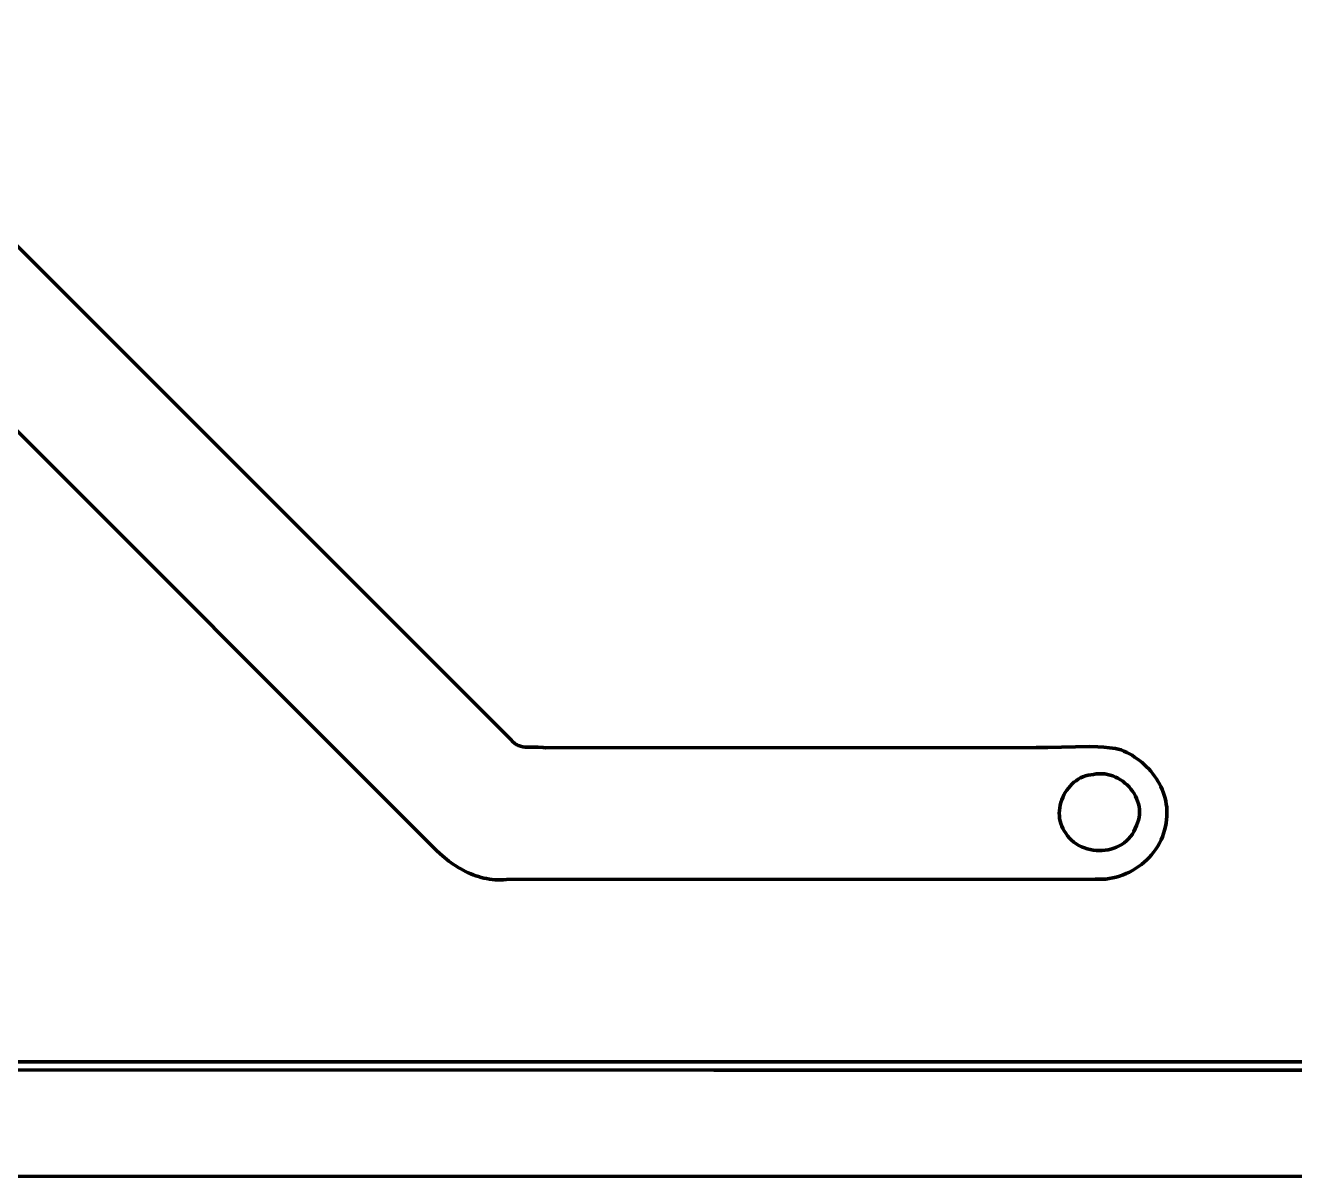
# Model space of a CAD drawing. Header units: millimetres. Extents: x 0 to 18.7, y 0 to 10.7.
# Drawn here: x 6.03 to 12.32, y 0 to 5.7 of the extents above; entities that cross this region are included whole.
import ezdxf

# ---------------------------------------------------------------- set-up
doc = ezdxf.new("R2010")
doc.units = ezdxf.units.MM
doc.layers.add('color#000000ff', color=7, linetype='CONTINUOUS', lineweight=100)
doc.layers.add('color#ffffffff', color=7, linetype='CONTINUOUS', lineweight=100)

msp = doc.modelspace()

# ---------------------------------------------------------------- linework, layer by layer
at = {"layer": 'color#000000ff'}
for p, q in [((4.8994, 5.705), (8.4411, 2.1633)), ((8.059, 1.6282), (4.2463, 5.4409)), ((8.4411, 2.1633), (8.4453, 2.1579)), ((8.4453, 2.1579), (8.4498, 2.1531)), ((8.4498, 2.1531), (8.4544, 2.1489)), ((8.4544, 2.1489), (8.4593, 2.1451)), ((8.4593, 2.1451), (8.4644, 2.1418)), ((8.4644, 2.1418), (8.4696, 2.1389)), ((8.4696, 2.1389), (8.475, 2.1364)), ((8.475, 2.1364), (8.4806, 2.1343)), ((8.4806, 2.1343), (8.4863, 2.1326)), ((8.4863, 2.1326), (8.4981, 2.13)), ((8.4981, 2.13), (8.5103, 2.1284)), ((8.5103, 2.1284), (8.574, 2.1277)), ((8.574, 2.1277), (8.5988, 2.1265)), ((8.5988, 2.1265), (8.6106, 2.1247)), ((8.6106, 2.1247), (11.0417, 2.1261)), ((11.0417, 2.1261), (11.0997, 2.1257)), ((11.0997, 2.1257), (11.3038, 2.1317)), ((11.3038, 2.1317), (11.3474, 2.1305)), ((11.3474, 2.1305), (11.3764, 2.1286)), ((11.3764, 2.1286), (11.4053, 2.1255)), ((11.4053, 2.1255), (11.4196, 2.1234)), ((11.4196, 2.1234), (11.434, 2.1211)), ((11.434, 2.1211), (11.4483, 2.1183)), ((11.4483, 2.1183), (11.4626, 2.1152)), ((11.4626, 2.1152), (11.4763, 2.1091)), ((11.4763, 2.1091), (11.4899, 2.1025)), ((11.4899, 2.1025), (11.5032, 2.0954)), ((11.5032, 2.0954), (11.5163, 2.0877)), ((11.5163, 2.0877), (11.5291, 2.0794)), ((11.5291, 2.0794), (11.5416, 2.0707)), ((11.5416, 2.0707), (11.5539, 2.0615)), ((11.5539, 2.0615), (11.5657, 2.0518)), ((11.5657, 2.0518), (11.5772, 2.0416)), ((11.5772, 2.0416), (11.5883, 2.031)), ((11.5883, 2.031), (11.5989, 2.02)), ((11.5989, 2.02), (11.6091, 2.0086)), ((11.2283, 1.9539), (11.2185, 1.945)), ((11.2387, 1.9621), (11.2283, 1.9539)), ((11.2497, 1.9694), (11.2387, 1.9621)), ((11.2611, 1.9758), (11.2497, 1.9694)), ((11.2731, 1.9814), (11.2611, 1.9758)), ((11.2855, 1.9859), (11.2731, 1.9814)), ((11.2983, 1.9894), (11.2855, 1.9859)), ((11.3115, 1.9917), (11.2983, 1.9894)), ((11.3251, 1.9929), (11.3115, 1.9917)), ((11.3392, 1.9954), (11.3251, 1.9929)), ((11.3533, 1.9966), (11.3392, 1.9954)), ((11.3673, 1.9965), (11.3533, 1.9966)), ((11.3811, 1.9954), (11.3673, 1.9965)), ((11.3948, 1.9931), (11.3811, 1.9954)), ((11.4083, 1.9897), (11.3948, 1.9931)), ((11.4214, 1.9854), (11.4083, 1.9897)), ((11.4343, 1.9801), (11.4214, 1.9854)), ((11.4467, 1.9739), (11.4343, 1.9801)), ((11.4588, 1.9669), (11.4467, 1.9739)), ((11.4703, 1.959), (11.4588, 1.9669)), ((11.4813, 1.9504), (11.4703, 1.959)), ((11.4918, 1.9411), (11.4813, 1.9504)), ((11.6091, 2.0086), (11.6189, 1.9968)), ((11.6189, 1.9968), (11.6281, 1.9846)), ((11.6281, 1.9846), (11.6367, 1.972)), ((11.6367, 1.972), (11.6448, 1.9592)), ((11.6448, 1.9592), (11.6523, 1.946)), ((11.179, 1.8914), (11.1732, 1.8793)), ((11.1855, 1.9032), (11.179, 1.8914)), ((11.1927, 1.9145), (11.1855, 1.9032)), ((11.2007, 1.9252), (11.1927, 1.9145)), ((11.2093, 1.9355), (11.2007, 1.9252)), ((11.2185, 1.945), (11.2093, 1.9355)), ((11.5015, 1.9312), (11.4918, 1.9411)), ((11.5106, 1.9207), (11.5015, 1.9312)), ((11.519, 1.9096), (11.5106, 1.9207)), ((11.5266, 1.8981), (11.519, 1.9096)), ((11.5333, 1.8861), (11.5266, 1.8981)), ((11.6523, 1.946), (11.6592, 1.9325)), ((11.6592, 1.9325), (11.6655, 1.9188)), ((11.6655, 1.9188), (11.6711, 1.9048)), ((11.6711, 1.9048), (11.6759, 1.8905)), ((11.6759, 1.8905), (11.6801, 1.876)), ((11.1582, 1.828), (11.1567, 1.8148)), ((11.1607, 1.8411), (11.1582, 1.828)), ((11.1641, 1.854), (11.1607, 1.8411)), ((11.1682, 1.8668), (11.1641, 1.854)), ((11.1732, 1.8793), (11.1682, 1.8668)), ((11.5392, 1.8737), (11.5333, 1.8861)), ((11.5441, 1.8609), (11.5392, 1.8737)), ((11.548, 1.8479), (11.5441, 1.8609)), ((11.5509, 1.8347), (11.548, 1.8479)), ((11.5527, 1.8212), (11.5509, 1.8347)), ((11.6801, 1.876), (11.6835, 1.8613)), ((11.6835, 1.8613), (11.6861, 1.8464)), ((11.6861, 1.8464), (11.6879, 1.8314)), ((11.6879, 1.8314), (11.6889, 1.8162)), ((11.1567, 1.8148), (11.156, 1.8015)), ((11.156, 1.8015), (11.1563, 1.7883)), ((11.1563, 1.7883), (11.1576, 1.7752)), ((11.1576, 1.7752), (11.1599, 1.7622)), ((11.1599, 1.7622), (11.1632, 1.7495)), ((11.5435, 1.7531), (11.5479, 1.7667)), ((11.5479, 1.7667), (11.551, 1.7803)), ((11.551, 1.7803), (11.5528, 1.794)), ((11.5533, 1.8077), (11.5527, 1.8212)), ((11.5528, 1.794), (11.5533, 1.8077)), ((11.6865, 1.7698), (11.6846, 1.7521)), ((11.6882, 1.7853), (11.6865, 1.7698)), ((11.689, 1.8008), (11.6882, 1.7853)), ((11.6889, 1.8162), (11.689, 1.8008)), ((11.1632, 1.7495), (11.1677, 1.737)), ((11.1677, 1.737), (11.1732, 1.7248)), ((11.1732, 1.7248), (11.1798, 1.713)), ((11.1798, 1.713), (11.1876, 1.7017)), ((11.1876, 1.7017), (11.1965, 1.6891)), ((11.5179, 1.6972), (11.5256, 1.7103)), ((11.5256, 1.7103), (11.5322, 1.7245)), ((11.5322, 1.7245), (11.5376, 1.7396)), ((11.5376, 1.7396), (11.5435, 1.7531)), ((11.6728, 1.7008), (11.6668, 1.6844)), ((11.6777, 1.7176), (11.6728, 1.7008)), ((11.6817, 1.7347), (11.6777, 1.7176)), ((11.6846, 1.7521), (11.6817, 1.7347)), ((11.1965, 1.6891), (11.2062, 1.6775)), ((11.2062, 1.6775), (11.2168, 1.6669)), ((11.2168, 1.6669), (11.2282, 1.6573)), ((11.2282, 1.6573), (11.2403, 1.6487)), ((11.2403, 1.6487), (11.2531, 1.641)), ((11.2531, 1.641), (11.2663, 1.6344)), ((11.4397, 1.6326), (11.4529, 1.6389)), ((11.4529, 1.6389), (11.4656, 1.6461)), ((11.4656, 1.6461), (11.4776, 1.6544)), ((11.4776, 1.6544), (11.489, 1.6636)), ((11.489, 1.6636), (11.4995, 1.6738)), ((11.4995, 1.6738), (11.5092, 1.685)), ((11.5092, 1.685), (11.5179, 1.6972)), ((11.6436, 1.6377), (11.6342, 1.623)), ((11.6522, 1.6528), (11.6436, 1.6377)), ((11.66, 1.6684), (11.6522, 1.6528)), ((11.6668, 1.6844), (11.66, 1.6684)), ((8.0688, 1.6184), (8.059, 1.6282)), ((8.089, 1.5992), (8.0688, 1.6184)), ((8.1101, 1.5809), (8.089, 1.5992)), ((8.121, 1.5721), (8.1101, 1.5809)), ((11.2663, 1.6344), (11.2801, 1.6288)), ((11.2801, 1.6288), (11.2942, 1.6242)), ((11.2942, 1.6242), (11.3087, 1.6206)), ((11.3087, 1.6206), (11.3233, 1.6179)), ((11.3233, 1.6179), (11.3382, 1.6163)), ((11.3382, 1.6163), (11.3531, 1.6156)), ((11.3531, 1.6156), (11.368, 1.616)), ((11.368, 1.616), (11.3828, 1.6173)), ((11.3828, 1.6173), (11.3974, 1.6197)), ((11.3974, 1.6197), (11.4119, 1.623)), ((11.4119, 1.623), (11.426, 1.6273)), ((11.426, 1.6273), (11.4397, 1.6326)), ((11.6015, 1.5821), (11.5892, 1.5696)), ((11.6131, 1.5952), (11.6015, 1.5821)), ((11.6241, 1.6088), (11.6131, 1.5952)), ((11.6342, 1.623), (11.6241, 1.6088)), ((8.132, 1.5635), (8.121, 1.5721)), ((8.1433, 1.5553), (8.132, 1.5635)), ((8.1547, 1.5473), (8.1433, 1.5553)), ((8.1663, 1.5396), (8.1547, 1.5473)), ((8.1781, 1.5322), (8.1663, 1.5396)), ((8.19, 1.5252), (8.1781, 1.5322)), ((8.2022, 1.5185), (8.19, 1.5252)), ((8.2145, 1.5122), (8.2022, 1.5185)), ((8.2269, 1.5062), (8.2145, 1.5122)), ((11.5191, 1.5172), (11.5037, 1.5089)), ((11.5342, 1.5262), (11.5191, 1.5172)), ((11.5487, 1.536), (11.5342, 1.5262)), ((11.5628, 1.5466), (11.5487, 1.536)), ((11.5763, 1.5578), (11.5628, 1.5466)), ((11.5892, 1.5696), (11.5763, 1.5578)), ((8.2396, 1.5007), (8.2269, 1.5062)), ((8.2523, 1.4955), (8.2396, 1.5007)), ((8.2653, 1.4908), (8.2523, 1.4955)), ((8.2783, 1.4866), (8.2653, 1.4908)), ((8.2916, 1.4828), (8.2783, 1.4866)), ((8.3049, 1.4795), (8.2916, 1.4828)), ((8.3184, 1.4766), (8.3049, 1.4795)), ((8.332, 1.4743), (8.3184, 1.4766)), ((8.3458, 1.4725), (8.332, 1.4743)), ((8.3596, 1.4713), (8.3458, 1.4725)), ((8.3736, 1.4706), (8.3596, 1.4713)), ((8.3877, 1.4704), (8.3736, 1.4706)), ((8.4019, 1.4709), (8.3877, 1.4704)), ((8.4162, 1.4719), (8.4019, 1.4709)), ((11.3332, 1.4745), (8.4162, 1.4719)), ((11.351, 1.4735), (11.3332, 1.4745)), ((11.3687, 1.4736), (11.351, 1.4735)), ((11.3863, 1.4747), (11.3687, 1.4736)), ((11.4038, 1.4768), (11.3863, 1.4747)), ((11.4211, 1.4799), (11.4038, 1.4768)), ((11.4382, 1.4839), (11.4211, 1.4799)), ((11.455, 1.4888), (11.4382, 1.4839)), ((11.4716, 1.4947), (11.455, 1.4888)), ((11.4878, 1.5013), (11.4716, 1.4947)), ((11.5037, 1.5089), (11.4878, 1.5013)), ((0.2223, 0.5696), (18.5137, 0.5696)), ((9.4444, 0.5278), (0.185, 0.5315)), ((15.0973, 0.527), (9.4444, 0.5278))]:
    msp.add_line(p, q, dxfattribs=at)
at = {"layer": 'color#ffffffff'}
for p, q in [((8.4411, 2.1633), (4.8994, 5.705)), ((4.2463, 5.4409), (8.059, 1.6282)), ((8.4453, 2.1579), (8.4411, 2.1633)), ((8.4498, 2.1531), (8.4453, 2.1579)), ((8.4544, 2.1489), (8.4498, 2.1531)), ((8.4593, 2.1451), (8.4544, 2.1489)), ((8.4644, 2.1418), (8.4593, 2.1451)), ((8.4696, 2.1389), (8.4644, 2.1418)), ((8.475, 2.1364), (8.4696, 2.1389)), ((8.4806, 2.1343), (8.475, 2.1364)), ((8.4863, 2.1326), (8.4806, 2.1343)), ((8.4981, 2.13), (8.4863, 2.1326)), ((8.5103, 2.1284), (8.4981, 2.13)), ((8.574, 2.1277), (8.5103, 2.1284)), ((8.5988, 2.1265), (8.574, 2.1277)), ((8.6106, 2.1247), (8.5988, 2.1265)), ((11.0417, 2.1261), (8.6106, 2.1247)), ((11.0997, 2.1257), (11.0417, 2.1261)), ((11.3038, 2.1317), (11.0997, 2.1257)), ((11.3474, 2.1305), (11.3038, 2.1317)), ((11.3764, 2.1286), (11.3474, 2.1305)), ((11.4053, 2.1255), (11.3764, 2.1286)), ((11.4196, 2.1234), (11.4053, 2.1255)), ((11.434, 2.1211), (11.4196, 2.1234)), ((11.4483, 2.1183), (11.434, 2.1211)), ((11.4626, 2.1152), (11.4483, 2.1183)), ((11.4763, 2.1091), (11.4626, 2.1152)), ((11.4899, 2.1025), (11.4763, 2.1091)), ((11.5032, 2.0954), (11.4899, 2.1025)), ((11.5163, 2.0877), (11.5032, 2.0954)), ((11.5291, 2.0794), (11.5163, 2.0877)), ((11.5416, 2.0707), (11.5291, 2.0794)), ((11.5539, 2.0615), (11.5416, 2.0707)), ((11.5657, 2.0518), (11.5539, 2.0615)), ((11.5772, 2.0416), (11.5657, 2.0518)), ((11.5883, 2.031), (11.5772, 2.0416)), ((11.5989, 2.02), (11.5883, 2.031)), ((11.6091, 2.0086), (11.5989, 2.02)), ((11.2185, 1.945), (11.2283, 1.9539)), ((11.2283, 1.9539), (11.2387, 1.9621)), ((11.2387, 1.9621), (11.2497, 1.9694)), ((11.2497, 1.9694), (11.2611, 1.9758)), ((11.2611, 1.9758), (11.2731, 1.9814)), ((11.2731, 1.9814), (11.2855, 1.9859)), ((11.2855, 1.9859), (11.2983, 1.9894)), ((11.2983, 1.9894), (11.3115, 1.9917)), ((11.3115, 1.9917), (11.3251, 1.9929)), ((11.3251, 1.9929), (11.3392, 1.9954)), ((11.3392, 1.9954), (11.3533, 1.9966)), ((11.3533, 1.9966), (11.3673, 1.9965)), ((11.3673, 1.9965), (11.3811, 1.9954)), ((11.3811, 1.9954), (11.3948, 1.9931)), ((11.3948, 1.9931), (11.4083, 1.9897)), ((11.4083, 1.9897), (11.4214, 1.9854)), ((11.4214, 1.9854), (11.4343, 1.9801)), ((11.4343, 1.9801), (11.4467, 1.9739)), ((11.4467, 1.9739), (11.4588, 1.9669)), ((11.4588, 1.9669), (11.4703, 1.959)), ((11.4703, 1.959), (11.4813, 1.9504)), ((11.4813, 1.9504), (11.4918, 1.9411)), ((11.6189, 1.9968), (11.6091, 2.0086)), ((11.6281, 1.9846), (11.6189, 1.9968)), ((11.6367, 1.972), (11.6281, 1.9846)), ((11.6448, 1.9592), (11.6367, 1.972)), ((11.6523, 1.946), (11.6448, 1.9592)), ((11.1732, 1.8793), (11.179, 1.8914)), ((11.179, 1.8914), (11.1855, 1.9032)), ((11.1855, 1.9032), (11.1927, 1.9145)), ((11.1927, 1.9145), (11.2007, 1.9252)), ((11.2007, 1.9252), (11.2093, 1.9355)), ((11.2093, 1.9355), (11.2185, 1.945)), ((11.4918, 1.9411), (11.5015, 1.9312)), ((11.5015, 1.9312), (11.5106, 1.9207)), ((11.5106, 1.9207), (11.519, 1.9096)), ((11.519, 1.9096), (11.5266, 1.8981)), ((11.5266, 1.8981), (11.5333, 1.8861)), ((11.6592, 1.9325), (11.6523, 1.946)), ((11.6655, 1.9188), (11.6592, 1.9325)), ((11.6711, 1.9048), (11.6655, 1.9188)), ((11.6759, 1.8905), (11.6711, 1.9048)), ((11.6801, 1.876), (11.6759, 1.8905)), ((11.1567, 1.8148), (11.1582, 1.828)), ((11.1582, 1.828), (11.1607, 1.8411)), ((11.1607, 1.8411), (11.1641, 1.854)), ((11.1641, 1.854), (11.1682, 1.8668)), ((11.1682, 1.8668), (11.1732, 1.8793)), ((11.5333, 1.8861), (11.5392, 1.8737)), ((11.5392, 1.8737), (11.5441, 1.8609)), ((11.5441, 1.8609), (11.548, 1.8479)), ((11.548, 1.8479), (11.5509, 1.8347)), ((11.5509, 1.8347), (11.5527, 1.8212)), ((11.6835, 1.8613), (11.6801, 1.876)), ((11.6861, 1.8464), (11.6835, 1.8613)), ((11.6879, 1.8314), (11.6861, 1.8464)), ((11.6889, 1.8162), (11.6879, 1.8314)), ((11.156, 1.8015), (11.1567, 1.8148)), ((11.1563, 1.7883), (11.156, 1.8015)), ((11.1576, 1.7752), (11.1563, 1.7883)), ((11.1599, 1.7622), (11.1576, 1.7752)), ((11.1632, 1.7495), (11.1599, 1.7622)), ((11.5479, 1.7667), (11.5435, 1.7531)), ((11.551, 1.7803), (11.5479, 1.7667)), ((11.5528, 1.794), (11.551, 1.7803)), ((11.5527, 1.8212), (11.5533, 1.8077)), ((11.5533, 1.8077), (11.5528, 1.794)), ((11.6846, 1.7521), (11.6865, 1.7698)), ((11.6865, 1.7698), (11.6882, 1.7853)), ((11.6882, 1.7853), (11.689, 1.8008)), ((11.689, 1.8008), (11.6889, 1.8162)), ((11.1677, 1.737), (11.1632, 1.7495)), ((11.1732, 1.7248), (11.1677, 1.737)), ((11.1798, 1.713), (11.1732, 1.7248)), ((11.1876, 1.7017), (11.1798, 1.713)), ((11.1965, 1.6891), (11.1876, 1.7017)), ((11.5256, 1.7103), (11.5179, 1.6972)), ((11.5322, 1.7245), (11.5256, 1.7103)), ((11.5376, 1.7396), (11.5322, 1.7245)), ((11.5435, 1.7531), (11.5376, 1.7396)), ((11.6668, 1.6844), (11.6728, 1.7008)), ((11.6728, 1.7008), (11.6777, 1.7176)), ((11.6777, 1.7176), (11.6817, 1.7347)), ((11.6817, 1.7347), (11.6846, 1.7521)), ((11.2062, 1.6775), (11.1965, 1.6891)), ((11.2168, 1.6669), (11.2062, 1.6775)), ((11.2282, 1.6573), (11.2168, 1.6669)), ((11.2403, 1.6487), (11.2282, 1.6573)), ((11.2531, 1.641), (11.2403, 1.6487)), ((11.2663, 1.6344), (11.2531, 1.641)), ((11.4529, 1.6389), (11.4397, 1.6326)), ((11.4656, 1.6461), (11.4529, 1.6389)), ((11.4776, 1.6544), (11.4656, 1.6461)), ((11.489, 1.6636), (11.4776, 1.6544)), ((11.4995, 1.6738), (11.489, 1.6636)), ((11.5092, 1.685), (11.4995, 1.6738)), ((11.5179, 1.6972), (11.5092, 1.685)), ((11.6342, 1.623), (11.6436, 1.6377)), ((11.6436, 1.6377), (11.6522, 1.6528)), ((11.6522, 1.6528), (11.66, 1.6684)), ((11.66, 1.6684), (11.6668, 1.6844)), ((8.059, 1.6282), (8.0688, 1.6184)), ((8.0688, 1.6184), (8.089, 1.5992)), ((8.089, 1.5992), (8.1101, 1.5809)), ((8.1101, 1.5809), (8.121, 1.5721)), ((11.2801, 1.6288), (11.2663, 1.6344)), ((11.2942, 1.6242), (11.2801, 1.6288)), ((11.3087, 1.6206), (11.2942, 1.6242)), ((11.3233, 1.6179), (11.3087, 1.6206)), ((11.3382, 1.6163), (11.3233, 1.6179)), ((11.3531, 1.6156), (11.3382, 1.6163)), ((11.368, 1.616), (11.3531, 1.6156)), ((11.3828, 1.6173), (11.368, 1.616)), ((11.3974, 1.6197), (11.3828, 1.6173)), ((11.4119, 1.623), (11.3974, 1.6197)), ((11.426, 1.6273), (11.4119, 1.623)), ((11.4397, 1.6326), (11.426, 1.6273)), ((11.5892, 1.5696), (11.6015, 1.5821)), ((11.6015, 1.5821), (11.6131, 1.5952)), ((11.6131, 1.5952), (11.6241, 1.6088)), ((11.6241, 1.6088), (11.6342, 1.623)), ((8.121, 1.5721), (8.132, 1.5635)), ((8.132, 1.5635), (8.1433, 1.5553)), ((8.1433, 1.5553), (8.1547, 1.5473)), ((8.1547, 1.5473), (8.1663, 1.5396)), ((8.1663, 1.5396), (8.1781, 1.5322)), ((8.1781, 1.5322), (8.19, 1.5252)), ((8.19, 1.5252), (8.2022, 1.5185)), ((8.2022, 1.5185), (8.2145, 1.5122)), ((8.2145, 1.5122), (8.2269, 1.5062)), ((11.5037, 1.5089), (11.5191, 1.5172)), ((11.5191, 1.5172), (11.5342, 1.5262)), ((11.5342, 1.5262), (11.5487, 1.536)), ((11.5487, 1.536), (11.5628, 1.5466)), ((11.5628, 1.5466), (11.5763, 1.5578)), ((11.5763, 1.5578), (11.5892, 1.5696)), ((8.2269, 1.5062), (8.2396, 1.5007)), ((8.2396, 1.5007), (8.2523, 1.4955)), ((8.2523, 1.4955), (8.2653, 1.4908)), ((8.2653, 1.4908), (8.2783, 1.4866)), ((8.2783, 1.4866), (8.2916, 1.4828)), ((8.2916, 1.4828), (8.3049, 1.4795)), ((8.3049, 1.4795), (8.3184, 1.4766)), ((8.3184, 1.4766), (8.332, 1.4743)), ((8.332, 1.4743), (8.3458, 1.4725)), ((8.3458, 1.4725), (8.3596, 1.4713)), ((8.3596, 1.4713), (8.3736, 1.4706)), ((8.3736, 1.4706), (8.3877, 1.4704)), ((8.3877, 1.4704), (8.4019, 1.4709)), ((8.4019, 1.4709), (8.4162, 1.4719)), ((8.4162, 1.4719), (11.3332, 1.4745)), ((11.3332, 1.4745), (11.351, 1.4735)), ((11.351, 1.4735), (11.3687, 1.4736)), ((11.3687, 1.4736), (11.3863, 1.4747)), ((11.3863, 1.4747), (11.4038, 1.4768)), ((11.4038, 1.4768), (11.4211, 1.4799)), ((11.4211, 1.4799), (11.4382, 1.4839)), ((11.4382, 1.4839), (11.455, 1.4888)), ((11.455, 1.4888), (11.4716, 1.4947)), ((11.4716, 1.4947), (11.4878, 1.5013)), ((11.4878, 1.5013), (11.5037, 1.5089)), ((18.5137, 0.5696), (0.2223, 0.5696)), ((0.185, 0.5315), (9.4444, 0.5278)), ((9.4444, 0.5278), (15.0973, 0.527)), ((18.6667, 0), (0, 0))]:
    msp.add_line(p, q, dxfattribs=at)

doc.saveas('drawing.dxf')
